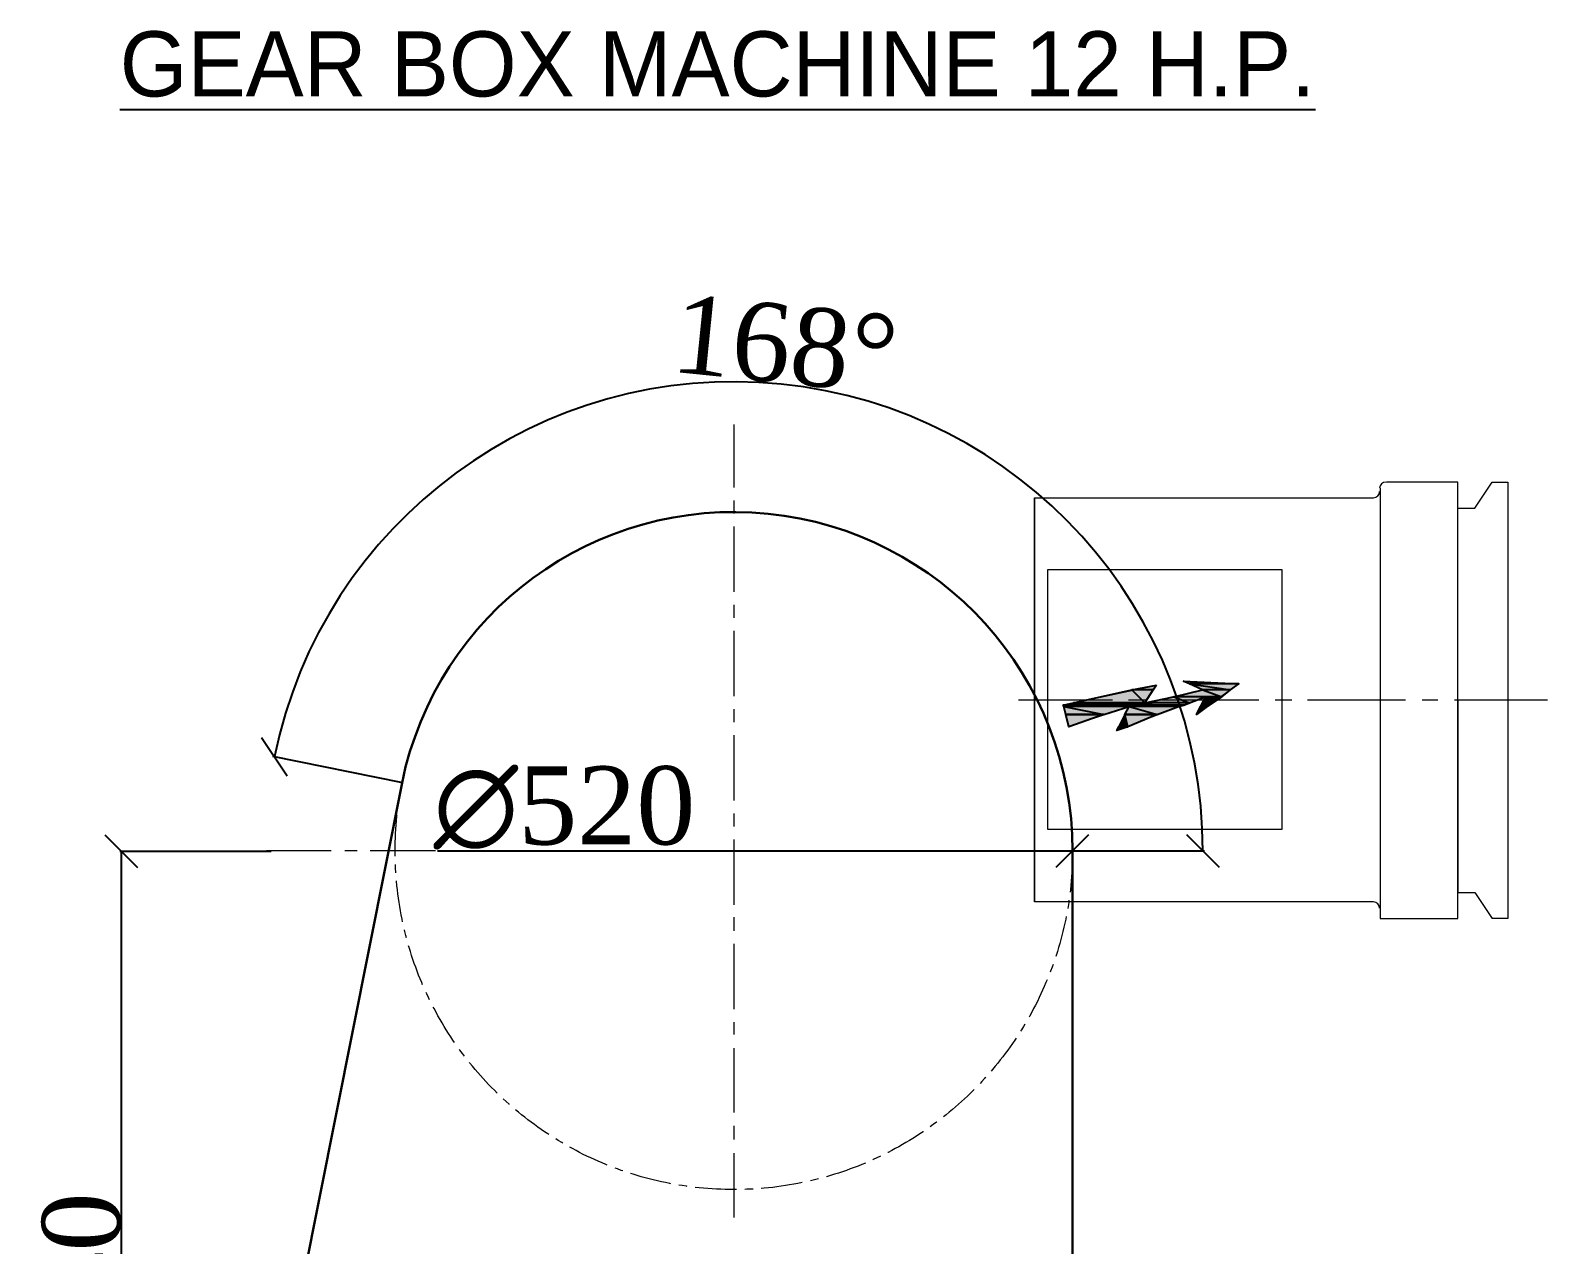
# Model space of a CAD drawing. Header units: millimetres. Extents: x -60342 to 1024385, y -25305 to 32879.
# Drawn here: x 18111 to 19275, y -4887 to -3955 of the extents above; entities that cross this region are included whole.
import ezdxf

# ---------------------------------------------------------------- set-up
doc = ezdxf.new("R2010")
doc.units = ezdxf.units.MM
doc.linetypes.add('$1$CENTER', pattern=[50.8, 31.75, -6.35, 6.35, -6.35])
doc.layers.add('$1$CL', color=2, linetype='$1$CENTER', lineweight=0)
doc.styles.add('$1$nassar2', font='cent.shx', dxfattribs={"height": 60})
doc.dimstyles.new('$1$Nassar2', dxfattribs={"dimtxt": 35, "dimasz": 25, "dimexe": 1.25, "dimexo": 0.625, "dimtad": 1, "dimtxsty": '$1$nassar2', "dimblk": '$1$_Oblique', "dimcen": 2.5, "dimadec": 0, "dimazin": 0, "dimtfac": 1, "dimtmove": 0, "dimatfit": 3, "dimldrblk": '$1$_Oblique', "dimfxl": 1, "dimarcsym": 0})

# ---------------------------------------------------------------- blocks, each defined once
blk = doc.blocks.new('$1$_Oblique')
at = {"color": 0, "linetype": 'ByBlock', "lineweight": -2}
blk.add_line((-0.5, -0.5), (0.5, 0.5), dxfattribs=at)
blk = doc.blocks.new('*D51')
at = {"color": 0, "lineweight": -2, "transparency": 16777216}
for p, q in [((18395.4, -4532.1), (18296.8, -4511.9)), ((18911.3, -4584.4), (19012, -4584.4))]:
    blk.add_line(p, q, dxfattribs=at)
blk.add_arc((18650.7, -4584.4), 360, 360, 168.416, dxfattribs=at)
at = {"layer": 'Defpoints', "color": 0, "transparency": 16777216}
for p in [(18851.3, -4285.5), (18396, -4532.2), (18650.7, -4584.4), (18650.7, -4584.4), (18910.7, -4584.4)]:
    blk.add_point(p, dxfattribs=at)
at = {"color": 0, "lineweight": -2, "transparency": 16777216, "xscale": 25, "yscale": 25, "zscale": 25}
for p, rotation in [((18298, -4512.1), 258.4160058338048), ((19010.7, -4584.4), 269.9999999999999)]:
    blk.add_blockref('$1$_Oblique', p, dxfattribs=dict(at, rotation=rotation))
at = {"color": 0, "transparency": 16777216, "insert": (18690.1, -4195.8), "char_height": 60, "attachment_point": 5, "rotation": 354.208, "style": '$1$nassar2'}
blk.add_mtext('168°', dxfattribs=at)
blk = doc.blocks.new('*D52')
at = {"color": 0, "lineweight": -2, "transparency": 16777216}
blk.add_line((18423.2, -4584.4), (18910.7, -4584.4), dxfattribs=at)
at = {"layer": 'Defpoints', "color": 0, "transparency": 16777216}
for p in [(18390.7, -4584.4), (18910.7, -4584.4)]:
    blk.add_point(p, dxfattribs=at)
at = {"color": 0, "lineweight": -2, "transparency": 16777216, "xscale": 25, "yscale": 25, "zscale": 25}
blk.add_blockref('$1$_Oblique', (18910.7, -4584.4), dxfattribs=at)
at = {"color": 0, "transparency": 16777216, "insert": (18520.7, -4551.5), "char_height": 60, "attachment_point": 5, "style": '$1$nassar2'}
blk.add_mtext('∅520', dxfattribs=at)
blk = doc.blocks.new('*D57')
at = {"color": 0, "lineweight": -2, "transparency": 16777216}
for p, q in [((18295.5, -4584.9), (18179.5, -4584.9)), ((18180.7, -5224.9), (18180.7, -4584.9)), ((18306.4, -5224.9), (18179.5, -5224.9))]:
    blk.add_line(p, q, dxfattribs=at)
at = {"layer": 'Defpoints', "color": 0, "transparency": 16777216}
for p in [(18180.7, -4584.9), (18296.1, -4584.9), (18307, -5224.9)]:
    blk.add_point(p, dxfattribs=at)
at = {"color": 0, "lineweight": -2, "transparency": 16777216, "xscale": 25, "yscale": 25, "zscale": 25}
for p, rotation in [((18180.7, -4584.9), 90), ((18180.7, -5224.9), 270)]:
    blk.add_blockref('$1$_Oblique', p, dxfattribs=dict(at, rotation=rotation))
at = {"color": 0, "transparency": 16777216, "insert": (18150.1, -4914.6), "char_height": 60, "attachment_point": 5, "rotation": 90, "style": '$1$nassar2'}
blk.add_mtext('640', dxfattribs=at)

msp = doc.modelspace()

# ---------------------------------------------------------------- hatches: boundary and pattern name
at = {"true_color": 0x000007}
for points in [[(18975.155, -4457.253), (18972.522, -4460.939), (18956.194, -4460.939)], [(18995.696, -4454.092), (19038.358, -4456.199), (19000.436, -4456.199)], [(19012.55, -4466.206), (19025.191, -4466.206), (19014.13, -4473.58)], [(18905.632, -4479.9), (18934.6, -4479.9), (18907.739, -4489.381)], [(18950.928, -4479.9), (18975.682, -4479.9), (18953.034, -4489.381)]]:
    msp.add_hatch(color=7, dxfattribs=at).paths.add_polyline_path(points)
h = msp.add_hatch(color=7, dxfattribs=at)
h.paths.add_polyline_path([(19038.358, -4456.199), (19000.436, -4456.199), (19032.038, -4460.939)])
h.paths.add_polyline_path([(19000.436, -4456.199), (19032.038, -4460.939), (19010.443, -4460.939)])
h = msp.add_hatch(color=7, dxfattribs=at)
h.paths.add_polyline_path([(19000.436, -4470.946), (18911.426, -4470.946), (18996.223, -4472.527)])
h.paths.add_polyline_path([(18911.426, -4470.946), (18996.223, -4472.527), (18903.526, -4472.527)])
h = msp.add_hatch(color=7, dxfattribs=at)
h.paths.add_polyline_path([(18972.522, -4460.939), (18956.194, -4460.939), (18966.202, -4470.946)])
h.paths.add_polyline_path([(18956.194, -4460.939), (18966.202, -4470.946), (18911.426, -4470.946)])
h = msp.add_hatch(color=7, dxfattribs=at)
h.paths.add_polyline_path([(19012.55, -4466.206), (18988.323, -4466.206), (19000.436, -4470.946)])
h.paths.add_polyline_path([(18988.323, -4466.206), (19000.436, -4470.946), (18966.202, -4470.946)])
h = msp.add_hatch(color=7, dxfattribs=at)
h.paths.add_polyline_path([(19032.038, -4460.939), (19010.443, -4460.939), (19025.191, -4466.206)])
h.paths.add_polyline_path([(19010.443, -4460.939), (19025.191, -4466.206), (18988.323, -4466.206)])
h = msp.add_hatch(color=7, dxfattribs=at)
h.paths.add_polyline_path([(19012.55, -4466.206), (19008.863, -4473.58), (19014.13, -4473.58)])
h.paths.add_polyline_path([(19008.863, -4473.58), (19014.13, -4473.58), (19005.703, -4479.9)])
h = msp.add_hatch(color=7, dxfattribs=at)
h.paths.add_polyline_path([(18996.223, -4472.527), (18903.526, -4472.527), (18992.009, -4473.58)])
h.paths.add_polyline_path([(18903.526, -4472.527), (18992.009, -4473.58), (18904.052, -4473.58)])
h = msp.add_hatch(color=7, dxfattribs=at)
h.paths.add_polyline_path([(18954.088, -4473.58), (18904.052, -4473.58), (18934.6, -4479.9)])
h.paths.add_polyline_path([(18904.052, -4473.58), (18934.6, -4479.9), (18905.632, -4479.9)])
h = msp.add_hatch(color=7, dxfattribs=at)
h.paths.add_polyline_path([(18950.928, -4479.9), (18946.187, -4489.381), (18953.034, -4489.381)])
h.paths.add_polyline_path([(18946.187, -4489.381), (18953.034, -4489.381), (18944.607, -4492.014)])
h = msp.add_hatch(color=7, dxfattribs=at)
h.paths.add_polyline_path([(18992.009, -4473.58), (18954.088, -4473.58), (18975.682, -4479.9)])
h.paths.add_polyline_path([(18954.088, -4473.58), (18975.682, -4479.9), (18950.928, -4479.9)])

# ---------------------------------------------------------------- linework, layer by layer
at = {"layer": '$1$CL', "color": 1, "linetype": 'Continuous', "lineweight": 30}
for p, q in [((18396.006, -4532.183), (18263.256, -5199.807)), ((18910.71, -6035.335), (18910.71, -4584.392))]:
    msp.add_line(p, q, dxfattribs=at)
at = {"layer": '$1$CL'}
msp.add_circle((18650.71, -4584.392), 260, dxfattribs=at)
at = {"layer": '$1$CL', "color": 1, "linetype": 'Continuous', "lineweight": 30}
msp.add_arc((18650.71, -4584.392), 260, 0, 168.416006, dxfattribs=at)
at = {"color": 7, "linetype": 'Continuous', "lineweight": 20, "true_color": 0x000007}
for points in [[(18650.71, -4257.111), (18650.71, -4305.566), (18650.71, -4305.566)], [(19146.856, -4306.093), (19146.856, -4308.726), (19146.856, -4308.726)], [(19146.856, -4308.726), (19146.856, -4628.953), (19146.856, -4628.953)], [(19206.372, -4301.353), (19151.596, -4301.353), (19151.596, -4301.353)], [(19206.372, -4636.327), (19206.372, -4301.353), (19206.372, -4301.353)], [(19219.539, -4321.367), (19232.706, -4301.353), (19232.706, -4301.353)], [(19232.706, -4301.353), (19244.82, -4301.353), (19244.82, -4636.327), (19232.706, -4636.327)], [(18650.71, -4315.573), (18650.71, -4325.58), (18650.71, -4325.58)], [(18881.405, -4313.466), (19141.589, -4313.466), (19141.589, -4313.466)], [(19206.372, -4468.84), (19206.372, -4321.367), (19206.372, -4321.367)], [(19206.372, -4321.367), (19219.539, -4321.367), (19219.539, -4321.367)], [(18650.71, -4335.587), (18650.71, -4385.623), (18650.71, -4385.623)], [(18891.412, -4368.769), (18891.412, -4567.857), (18891.412, -4567.857)], [(19071.539, -4368.769), (18891.412, -4368.769), (18891.412, -4368.769)], [(19071.539, -4567.857), (19071.539, -4368.769), (19071.539, -4368.769)], [(18650.71, -4395.63), (18650.71, -4405.637), (18650.71, -4405.637)], [(18650.71, -4415.644), (18650.71, -4465.68), (18650.71, -4465.68)], [(18903.526, -4472.527), (18975.155, -4457.253), (18975.155, -4457.253)], [(18975.155, -4457.253), (18966.202, -4470.946), (19010.443, -4460.939), (18995.696, -4454.092)], [(18995.696, -4454.092), (19038.358, -4456.199), (19005.703, -4479.9)], [(18941.447, -4468.84), (18869.291, -4468.84), (18869.291, -4468.84)], [(19012.55, -4466.206), (18944.607, -4492.014), (18944.607, -4492.014)], [(18966.728, -4468.84), (18953.561, -4468.84), (18953.561, -4468.84)], [(19053.632, -4468.84), (18978.842, -4468.84), (18978.842, -4468.84)], [(19005.703, -4479.9), (19012.55, -4466.206), (19012.55, -4466.206)], [(19078.913, -4468.84), (19066.272, -4468.84), (19066.272, -4468.84)], [(19166.343, -4468.84), (19091.027, -4468.84), (19091.027, -4468.84)], [(19191.098, -4468.84), (19178.984, -4468.84), (19178.984, -4468.84)], [(19275.368, -4468.84), (19203.738, -4468.84), (19203.738, -4468.84)], [(19206.372, -4468.84), (19206.372, -4616.313), (19206.372, -4616.313)], [(18650.71, -4475.687), (18650.71, -4485.694), (18650.71, -4485.694)], [(18944.607, -4492.014), (18954.088, -4473.58), (18907.739, -4489.381), (18903.526, -4472.527)], [(18650.71, -4495.701), (18650.71, -4545.736), (18650.71, -4545.736)], [(18650.71, -4555.743), (18650.71, -4565.75), (18650.71, -4565.75)], [(18650.71, -4575.758), (18650.71, -4625.793), (18650.71, -4625.793)], [(18891.412, -4567.857), (19071.539, -4567.857), (19071.539, -4567.857)], [(18292.035, -4584.185), (18341.544, -4584.185), (18341.544, -4584.185)], [(18352.078, -4584.185), (18361.558, -4584.185), (18361.558, -4584.185)], [(18371.565, -4584.185), (18421.601, -4584.185), (18421.601, -4584.185)], [(18431.608, -4584.185), (18442.142, -4584.185), (18442.142, -4584.185)], [(18451.622, -4584.185), (18501.657, -4584.185), (18501.657, -4584.185)], [(18511.665, -4584.185), (18521.672, -4584.185), (18521.672, -4584.185)], [(18511.665, -4584.185), (18521.672, -4584.185), (18521.672, -4584.185)], [(18531.152, -4584.185), (18581.714, -4584.185), (18581.714, -4584.185)], [(18531.679, -4584.185), (18581.714, -4584.185), (18581.714, -4584.185)], [(18591.195, -4584.185), (18601.728, -4584.185), (18601.728, -4584.185)], [(18611.735, -4584.185), (18661.244, -4584.185), (18661.244, -4584.185)], [(18671.778, -4584.185), (18681.258, -4584.185), (18681.258, -4584.185)], [(18691.265, -4584.185), (18741.301, -4584.185), (18741.301, -4584.185)], [(18751.308, -4584.185), (18761.842, -4584.185), (18761.842, -4584.185)], [(18771.322, -4584.185), (18821.358, -4584.185), (18821.358, -4584.185)], [(18831.365, -4584.185), (18841.372, -4584.185), (18841.372, -4584.185)], [(18851.379, -4584.185), (18901.414, -4584.185), (18901.414, -4584.185)], [(18911.421, -4584.185), (18921.428, -4584.185), (18921.428, -4584.185)], [(18926.816, -4584.185), (19005.819, -4584.185), (19005.819, -4584.185)], [(18931.436, -4584.185), (18963.037, -4584.185), (18963.037, -4584.185)], [(19206.372, -4616.313), (19219.539, -4616.313), (19219.539, -4616.313)], [(19219.539, -4616.313), (19232.706, -4636.327), (19232.706, -4636.327)], [(18650.71, -4635.273), (18650.71, -4645.807), (18650.71, -4645.807)], [(19141.589, -4623.686), (18881.405, -4623.686), (18881.405, -4623.686)], [(19146.856, -4628.953), (19146.856, -4636.327), (19146.856, -4636.327)], [(19146.856, -4636.327), (19206.372, -4636.327), (19206.372, -4636.327)], [(18650.71, -4655.814), (18650.71, -4705.85), (18650.71, -4705.85)], [(18650.71, -4715.857), (18650.71, -4725.337), (18650.71, -4725.337)], [(18650.71, -4735.871), (18650.71, -4785.38), (18650.71, -4785.38)], [(18650.71, -4795.387), (18650.71, -4805.921), (18650.71, -4805.921)], [(18650.71, -4795.387), (18650.71, -4804.867), (18650.71, -4804.867)], [(18650.71, -4816.454), (18650.71, -4865.963), (18650.71, -4865.963)]]:
    msp.add_lwpolyline(points, dxfattribs=at)
msp.add_lwpolyline([(18881.405, -4313.466), (18881.405, -4623.686)], close=True, dxfattribs=at)
at = {"color": 7, "linetype": 'Continuous', "lineweight": -2, "true_color": 0x000007}
for points in [[(18975.155, -4457.253), (18972.522, -4460.939), (18956.194, -4460.939)], [(18995.696, -4454.092), (19038.358, -4456.199), (19000.436, -4456.199)], [(19038.358, -4456.199), (19000.436, -4456.199), (19032.038, -4460.939)], [(19000.436, -4456.199), (19032.038, -4460.939), (19010.443, -4460.939)], [(18911.426, -4470.946), (18996.223, -4472.527), (18903.526, -4472.527)], [(18956.194, -4460.939), (18966.202, -4470.946), (18911.426, -4470.946)], [(19000.436, -4470.946), (18911.426, -4470.946), (18996.223, -4472.527)], [(18972.522, -4460.939), (18956.194, -4460.939), (18966.202, -4470.946)], [(18988.323, -4466.206), (19000.436, -4470.946), (18966.202, -4470.946)], [(19010.443, -4460.939), (19025.191, -4466.206), (18988.323, -4466.206)], [(19012.55, -4466.206), (18988.323, -4466.206), (19000.436, -4470.946)], [(19012.55, -4466.206), (19008.863, -4473.58), (19014.13, -4473.58)], [(19032.038, -4460.939), (19010.443, -4460.939), (19025.191, -4466.206)], [(19012.55, -4466.206), (19025.191, -4466.206), (19014.13, -4473.58)], [(18996.223, -4472.527), (18903.526, -4472.527), (18992.009, -4473.58)], [(18903.526, -4472.527), (18992.009, -4473.58), (18904.052, -4473.58)], [(18954.088, -4473.58), (18904.052, -4473.58), (18934.6, -4479.9)], [(18904.052, -4473.58), (18934.6, -4479.9), (18905.632, -4479.9)], [(18905.632, -4479.9), (18934.6, -4479.9), (18907.739, -4489.381)], [(18950.928, -4479.9), (18946.187, -4489.381), (18953.034, -4489.381)], [(18954.088, -4473.58), (18975.682, -4479.9), (18950.928, -4479.9)], [(18950.928, -4479.9), (18975.682, -4479.9), (18953.034, -4489.381)], [(18992.009, -4473.58), (18954.088, -4473.58), (18975.682, -4479.9)], [(19008.863, -4473.58), (19014.13, -4473.58), (19005.703, -4479.9)], [(18946.187, -4489.381), (18953.034, -4489.381), (18944.607, -4492.014)]]:
    msp.add_lwpolyline(points, close=True, dxfattribs=at)
at = {"color": 7, "linetype": 'Continuous', "lineweight": 20, "true_color": 0x000007}
for points in [[(19141.589, -4313.466), (19144.222, -4313.466), (19146.329, -4311.36), (19146.329, -4308.726)], [(19151.596, -4301.353), (19148.436, -4301.353), (19146.329, -4303.459), (19146.329, -4306.093)], [(19146.329, -4628.426), (19146.329, -4625.793), (19144.222, -4623.686), (19141.589, -4623.686)]]:
    msp.add_open_spline(points, degree=3, dxfattribs=at)

# ---------------------------------------------------------------- texts
at = {"ltscale": 4, "insert": (18179.341, -3955.443), "char_height": 50, "attachment_point": 1}
msp.add_mtext_dynamic_manual_height_columns('{\\Fcadnw-1|c0;\\LGEAR BOX MACHINE 12 H.P.}', width=2211.04972, gutter_width=200, heights=[111.151], dxfattribs=at)

# ---------------------------------------------------------------- dimensions: what is measured, and where the dimension line sits
dim = msp.add_angular_dim_2l(base=(18851.297, -4285.452), line1=((18650.71, -4584.392), (18910.71, -4584.392)), line2=((18650.71, -4584.392), (18396.006, -4532.183)), dimstyle='$1$Nassar2')
dim.commit()
dim.dimension.update_dxf_attribs({"geometry": '*D51', "text_midpoint": (18687.041, -4226.23), "dimtype": 162})
dim = msp.add_diameter_dim_2p(p1=(18390.71, -4584.392), p2=(18910.71, -4584.392), dimstyle='$1$Nassar2')
dim.commit()
dim.dimension.update_dxf_attribs({"geometry": '*D52', "text_midpoint": (18520.71, -4584.392), "dimtype": 163})
dim = msp.add_linear_dim(base=(18180.71, -4584.912), p1=(18307.007, -5224.908), p2=(18296.116, -4584.912), angle=90, dimstyle='$1$Nassar2')
dim.commit()
dim.dimension.update_dxf_attribs({"geometry": '*D57', "text_midpoint": (18180.71, -4914.65), "dimtype": 160})

doc.saveas('drawing.dxf')
